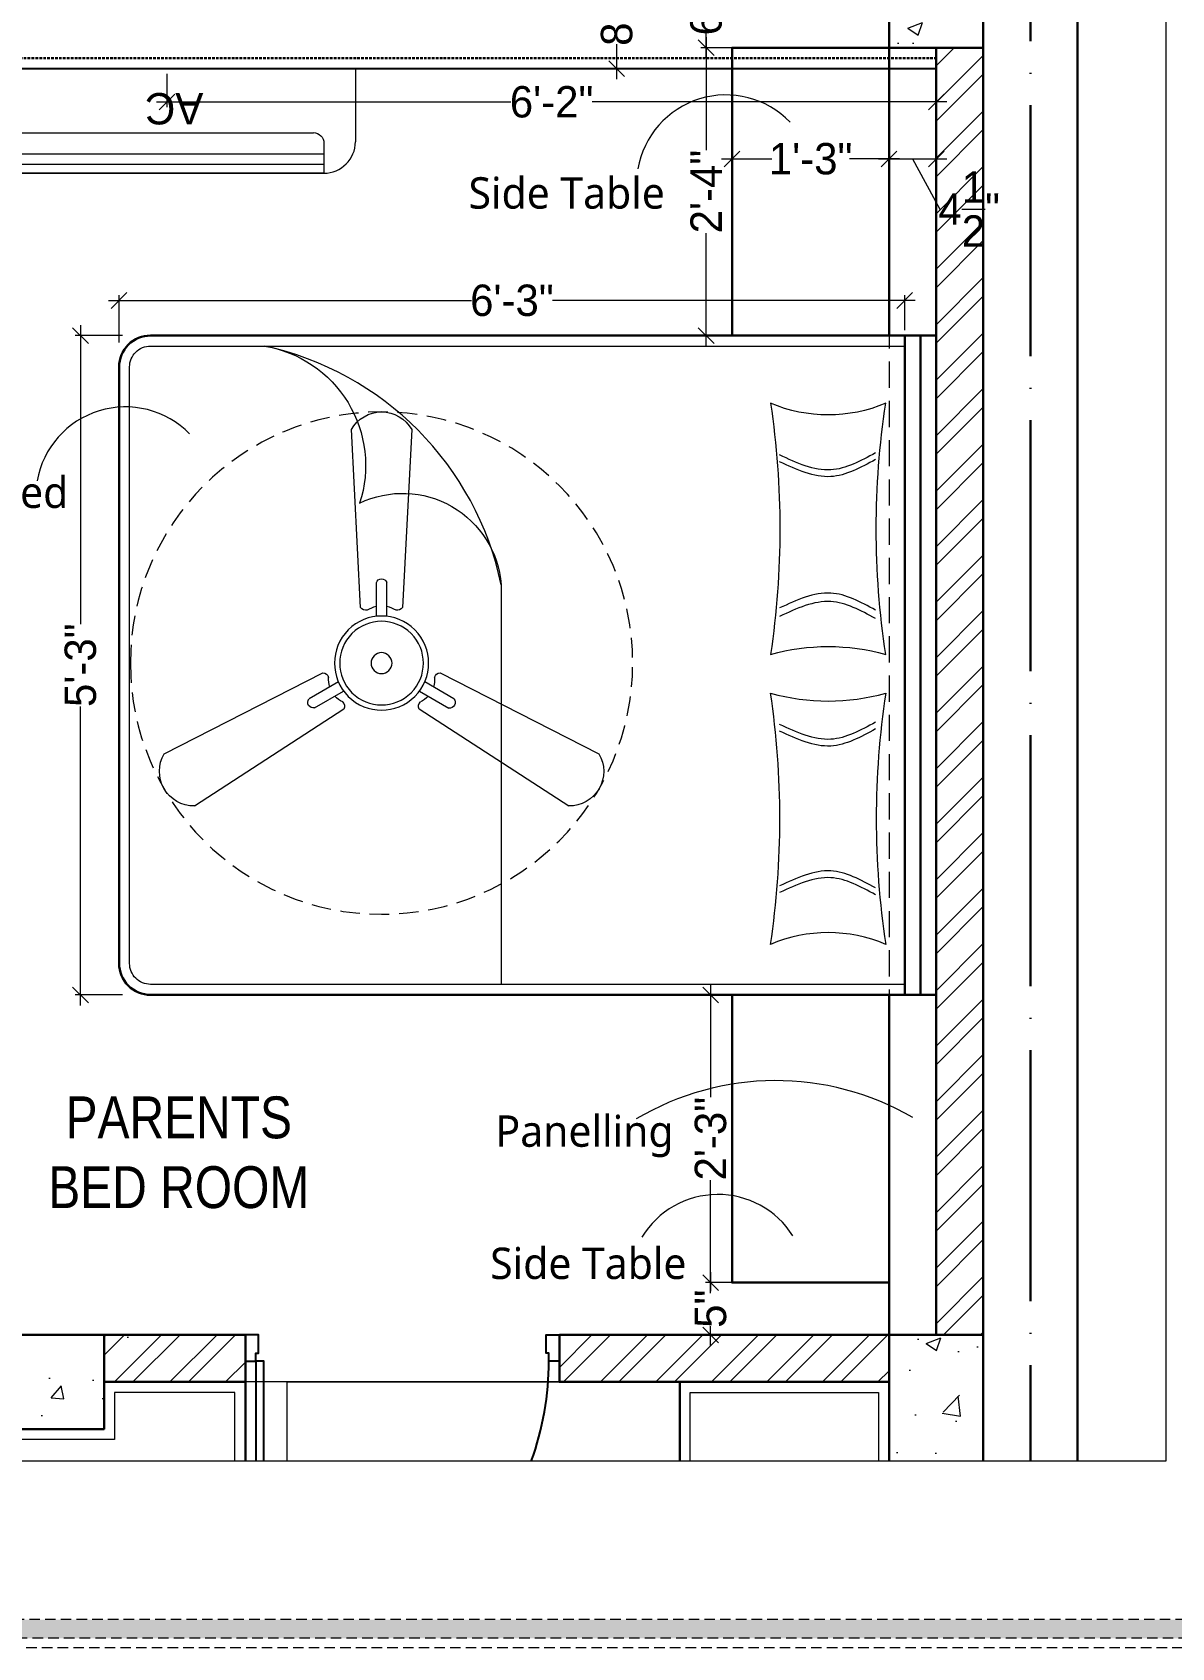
# Model space of a CAD drawing. Header units: millimetres. Extents: x 56222 to 3066687, y -650199 to -121287.
# Drawn here: x 133889 to 133997.9, y -183622.5 to -183468.2 of the extents above; entities that cross this region are included whole.
import ezdxf

# ---------------------------------------------------------------- set-up
doc = ezdxf.new("R2010")
doc.units = ezdxf.units.MM
doc.header["$MEASUREMENT"] = 0
doc.header["$PDMODE"] = 35
for name, pattern in [('ACAD_ISO04W100', [30, 24, -3, 0, -3]), ('DASHED', [0.75, 0.5, -0.25]), ('DASHED2', [0.375, 0.25, -0.125]), ('DASHEDX2', [1.5, 1, -0.5])]:
    doc.linetypes.add(name, pattern=pattern)
doc.layers.get('Defpoints').update_dxf_attribs({"color": 220})
doc.layers.add('AR ELE-5', color=134, linetype='Continuous')
doc.layers.add('AR HATCH-7', color=7, linetype='Continuous')
for name, color, linetype, lineweight in [('COLUMN', 1, 'Continuous', 30), ('dim05', 1, 'Continuous', 13), ('Dimension', 10, 'DASHEDX2', 20), ('el', 7, 'Continuous', 20), ('Electrical', 84, 'Continuous', 30), ('ELEVATION', 250, 'Continuous', 9), ('FIRST FLOOR ( TEXT )', 7, 'Continuous', 9), ('FUR1', 22, 'Continuous', 0), ('FURNITURE', 32, 'Continuous', 9), ('furniture dimensions', 1, 'DASHED', 0), ('FURNITURE-1', 252, 'Continuous', 13), ('GROUND FLOOR', 7, 'Continuous', 9), ('GROUND FLOOR  ( PLINE )', 251, 'Continuous', 30), ('Labelling', 1, 'Continuous', 25), ('Text', 7, 'Continuous', 15), ('wall', 7, 'Continuous', 30), ('X_PLOT', 1, 'Continuous', 9), ('XX~SLAB ( BEAM )~ ( DIM )', 7, 'Continuous', 9)]:
    doc.layers.add(name, color=color, linetype=linetype, lineweight=lineweight)
doc.styles.add('century g', font='GOTHIC.TTF')
doc.styles.add('KATHA', font='swissc.ttf')
doc.styles.add('style4', font='ARIALN.TTF')
doc.styles.add('TEXT', font='eurr____.ttf')
doc.dimstyles.new('Archana', dxfattribs={"dimtxt": 2, "dimasz": 0.75, "dimexe": 0.5, "dimexo": 0.5, "dimgap": 0, "dimtad": 0, "dimzin": 0, "dimdsep": 46, "dimlunit": 4, "dimtxsty": 'century g', "dimblk": 'OBLIQUE', "dimcen": 0, "dimdle": 1, "dimclrd": 256, "dimclre": 256, "dimclrt": 256, "dimadec": 0, "dimazin": 0, "dimtfac": 1, "dimtofl": 0, "dimtmove": 1, "dimatfit": 3, "dimfxl": 1, "dimfxlon": 1, "dimtolj": 1, "dimtzin": 0, "dimlwd": -1, "dimlwe": -1, "dimarcsym": 0})
pattern_1 = [(50, (0, 0), (14.34520365, -1.2550427), [1.5, -16.5]), (355, (0, 0), (-2.7750267, 15.0438427), [1.2, -13.2]), (100.4514445, (1.195, -0.105), (11.5701769, 13.7887998), [1.2748038, -14.0228422]), (46.1842, (0, 4), (21.3448266, -3.3103856), [2.25, -24.75]), (96.635635, (1.779, 3.724), (18.693239, 19.482372), [1.9122068, -21.0342752]), (351.184164, (0, 4), (18.693239, 19.482372), [1.8, -19.8]), (21, (2, 3), (11.93814104, -8.0523778), [1.5, -16.5]), (326, (2, 3), (4.8663066, 14.5030009), [1.2, -13.2]), (71.451445, (2.995, 2.329), (16.8044475, 6.45062306), [1.2748038, -14.0228422]), (37.5, (0, 0), (0.24319711, 6.65787708), [0, -13.04, 0, -13.4, 0, -13.25]), (7.5, (0, 0), (5.26139075, 7.88823424), [0, -7.64, 0, -12.74, 0, -5.05]), (327.5, (-4.46, 0), (10.67644872, -0.45109743), [0, -5, 0, -15.6, 0, -20.7]), (317.5, (-6.46, 0), (11.6637234, 2.00209965), [0, -6.5, 0, -10.36, 0, -14.7])]

# ---------------------------------------------------------------- blocks, each defined once
blk = doc.blocks.new('fan')
at = {"layer": 'Electrical', "lineweight": 15, "ltscale": 20}
for p, q in [((3300835.29, -509900.78), (3300836.47, -509923.43)), ((3300841.81, -509923.43), (3300842.99, -509900.78)), ((3300838.47, -509924.57), (3300838.47, -509920.25)), ((3300839.81, -509920.28), (3300839.81, -509924.57)), ((3300831.66, -509931.77), (3300811.45, -509942.07)), ((3300866.83, -509942.07), (3300846.62, -509931.77)), ((3300829.93, -509935.08), (3300833.64, -509932.93)), ((3300834.31, -509934.09), (3300830.57, -509936.25)), ((3300847.68, -509936.23), (3300843.97, -509934.09)), ((3300844.64, -509932.93), (3300848.38, -509935.09)), ((3300815.3, -509948.74), (3300834.33, -509936.39)), ((3300843.95, -509936.39), (3300862.98, -509948.74))]:
    blk.add_line(p, q, dxfattribs=at)
at = {"layer": 'Electrical', "linetype": 'DASHED', "lineweight": 15, "ltscale": 5}
blk.add_circle((3300839.14, -509930.53), 32, dxfattribs=at)
at = {"layer": 'Electrical', "lineweight": 15, "ltscale": 20}
for centre, major_axis, start_param, end_param in [((3300839.14, -509902.94), (3.12, 3.12), -0.272136, 1.842967), ((3300839.13, -509920.5), (0.501, 0.501), -0.465536, 1.983618), ((3300839.14, -509930.53), (4.24, -4.24), 3.14161, 9.424795), ((3300837.1, -509923.08), (0.51, 0.51), 2.863014, 4.257784), ((3300839.14, -509926.42), (2.27, -2.27), 2.565057, 2.951308), ((3300839.14, -509926.42), (2.27, 2.27), 0.19032, 0.57657), ((3300841.18, -509923.08), (0.51, -0.51), 5.167028, 6.561799), ((3300839.14, -509930.53), (3.77, -3.77), 1.749190548672175e-05, 6.283202799085073), ((3300839.14, -509930.53), (0.943, 0.943), 1.570814, 7.853999), ((3300831.67, -509932.49), (0.51, -0.51), 0.978238, 2.373008), ((3300835.59, -509932.58), (2.27, -2.27), 3.855511, 4.241762), ((3300842.69, -509932.58), (2.27, 2.27), 5.183051, 5.569301), ((3300846.61, -509932.49), (0.51, -0.51), 2.339416, 3.734186), ((3300835.59, -509932.58), (2.27, -2.27), 4.659452, 5.045703), ((3300842.69, -509932.58), (2.27, 2.27), 4.37911, 4.765361), ((3300830.46, -509935.55), (0.501, -0.501), 3.199655, 5.648809), ((3300833.71, -509936.02), (0.51, 0.51), -1.325776, 0.068994), ((3300844.57, -509936.02), (0.51, -0.51), 3.072633, 4.467404), ((3300847.83, -509935.54), (0.501, 0.501), 3.723254, 6.172408), ((3300815.25, -509944.32), (3.12, -3.12), 3.393055, 5.508159), ((3300863.03, -509944.32), (3.12, -3.12), 5.48745, 7.602554)]:
    blk.add_ellipse(centre, major_axis=major_axis, ratio=1, start_param=start_param, end_param=end_param, dxfattribs=at)
blk = doc.blocks.new('ac paln')
at = {"layer": 'Electrical', "lineweight": 15}
for p, q in [((389238.69, -37646.36), (389238.69, -37610.34)), ((389238.69, -37610.34), (389245.67, -37610.34)), ((389245.81, -37613.35), (389248.68, -37613.35)), ((389246.82, -37643.35), (389246.82, -37613.35)), ((389247.82, -37643.35), (389247.82, -37613.35)), ((389248.68, -37613.35), (389248.68, -37643.35)), ((389248.68, -37643.35), (389248.68, -37613.35)), ((389244.81, -37642.35), (389244.81, -37614.35)), ((389245.81, -37643.35), (389248.68, -37643.35)), ((389248.68, -37643.35), (389248.68, -37643.35)), ((389245.67, -37646.36), (389238.69, -37646.36))]:
    blk.add_line(p, q, dxfattribs=at)
for centre, start, end in [((389245.67, -37613.35), 0, 90), ((389245.67, -37643.35), 270, 0)]:
    blk.add_arc(centre, 3.01, start, end, dxfattribs=at)
at = {"layer": 'Electrical', "lineweight": 15, "extrusion": (0, 0, -1)}
for centre, start_param, end_param in [((389245.81, -37614.35), -0.785398, 0.785398), ((389245.81, -37642.35), 3.926991, 5.497787)]:
    blk.add_ellipse(centre, major_axis=(-0.71, 0.71), ratio=1, start_param=start_param, end_param=end_param, dxfattribs=at)
at = {"layer": 'Text', "style": 'TEXT'}
blk.add_text('AC', height=3, rotation=270, dxfattribs=at).set_placement((389241.02, -37624.87))
blk = doc.blocks.new('_Oblique')
at = {"layer": 'wall', "color": 0, "lineweight": -2}
blk.add_line((-0.5, -0.5), (0.5, 0.5), dxfattribs=at)
blk = doc.blocks.new('*D176')
at = {"layer": 'Defpoints', "color": 0, "linetype": 'Continuous', "lineweight": 30, "transparency": 16777216}
for p in [(133960.41, -183560.13), (133953.86, -183587.62), (133960.41, -183587.62)]:
    blk.add_point(p, dxfattribs=at)
at = {"layer": 'furniture dimensions', "color": 5, "linetype": 'ByBlock', "transparency": 16777216}
blk.add_line((133957.86, -183560.13), (133953.36, -183560.13), dxfattribs=at)
at = {"layer": 'furniture dimensions', "color": 5, "linetype": 'Continuous', "transparency": 16777216}
for p, q in [((133953.86, -183559.13), (133953.86, -183569.92)), ((133953.86, -183588.62), (133953.86, -183577.83)), ((133957.86, -183587.62), (133953.36, -183587.62))]:
    blk.add_line(p, q, dxfattribs=at)
at = {"layer": 'furniture dimensions', "color": 5, "linetype": 'Continuous', "transparency": 16777216, "xscale": 1.5, "yscale": 1.5, "zscale": 1.5}
for p, rotation in [((133953.86, -183560.13), 90), ((133953.86, -183587.62), 270)]:
    blk.add_blockref('_Oblique', p, dxfattribs=dict(at, rotation=rotation))
at = {"layer": 'furniture dimensions', "linetype": 'Continuous', "lineweight": 0, "transparency": 16777216, "insert": (133953.86, -183573.87), "char_height": 3, "attachment_point": 5, "rotation": 90, "style": 'century g'}
blk.add_mtext('\\A1;2\'-3"', dxfattribs=at)
blk = doc.blocks.new('*D403')
at = {"layer": 'Defpoints', "color": 0, "linetype": 'Continuous', "lineweight": 30, "transparency": 16777216}
for p in [(133955.91, -183478.72), (133970.91, -183478.72), (133970.91, -183480.25)]:
    blk.add_point(p, dxfattribs=at)
at = {"layer": 'furniture dimensions', "color": 5, "linetype": 'ByBlock', "transparency": 16777216}
blk.add_line((133955.91, -183479.22), (133955.91, -183480.75), dxfattribs=at)
at = {"layer": 'furniture dimensions', "color": 5, "linetype": 'Continuous', "transparency": 16777216}
for p, q in [((133970.91, -183479.22), (133970.91, -183480.75)), ((133954.91, -183480.25), (133959.69, -183480.25)), ((133971.91, -183480.25), (133967.13, -183480.25))]:
    blk.add_line(p, q, dxfattribs=at)
at = {"layer": 'furniture dimensions', "color": 5, "linetype": 'Continuous', "transparency": 16777216, "xscale": 1.5, "yscale": 1.5, "zscale": 1.5, "rotation": 180}
blk.add_blockref('_Oblique', (133955.91, -183480.25), dxfattribs=at)
at = {"layer": 'furniture dimensions', "color": 5, "linetype": 'Continuous', "transparency": 16777216, "xscale": 1.5, "yscale": 1.5, "zscale": 1.5}
blk.add_blockref('_Oblique', (133970.91, -183480.25), dxfattribs=at)
at = {"layer": 'furniture dimensions', "linetype": 'Continuous', "lineweight": 0, "transparency": 16777216, "insert": (133963.41, -183480.25), "char_height": 3, "attachment_point": 5, "style": 'century g'}
blk.add_mtext('\\A1;1\'-3"', dxfattribs=at)
blk = doc.blocks.new('*D404')
at = {"layer": 'Defpoints', "color": 0, "linetype": 'Continuous', "lineweight": 30, "transparency": 16777216}
for p in [(133970.91, -183480.25), (133975.41, -183480.25), (133975.41, -183480.25)]:
    blk.add_point(p, dxfattribs=at)
at = {"layer": 'furniture dimensions', "color": 5, "linetype": 'Continuous', "transparency": 16777216}
for p, q in [((133969.91, -183480.25), (133976.41, -183480.25)), ((133973.16, -183480.25), (133975.77, -183485.04)), ((133975.41, -183480.25), (133975.41, -183480.75))]:
    blk.add_line(p, q, dxfattribs=at)
at = {"layer": 'furniture dimensions', "color": 5, "linetype": 'ByBlock', "transparency": 16777216}
blk.add_line((133970.91, -183480.25), (133970.91, -183480.75), dxfattribs=at)
at = {"layer": 'furniture dimensions', "color": 5, "linetype": 'Continuous', "transparency": 16777216, "xscale": 1.5, "yscale": 1.5, "zscale": 1.5, "rotation": 180}
blk.add_blockref('_Oblique', (133970.91, -183480.25), dxfattribs=at)
at = {"layer": 'furniture dimensions', "color": 5, "linetype": 'Continuous', "transparency": 16777216, "xscale": 1.5, "yscale": 1.5, "zscale": 1.5}
blk.add_blockref('_Oblique', (133975.41, -183480.25), dxfattribs=at)
at = {"layer": 'furniture dimensions', "linetype": 'Continuous', "lineweight": 0, "transparency": 16777216, "insert": (133978.56, -183485.04), "char_height": 3, "attachment_point": 5, "style": 'century g'}
blk.add_mtext('\\A1;4{\\H1x;\\S1/2;}"', dxfattribs=at)
blk = doc.blocks.new('*D405')
at = {"layer": 'Defpoints', "color": 0, "linetype": 'Continuous', "lineweight": 30, "transparency": 16777216}
for p in [(133943.64, -183463.62), (133944.89, -183463.62), (133943.64, -183471.62)]:
    blk.add_point(p, dxfattribs=at)
at = {"layer": 'furniture dimensions', "color": 5, "linetype": 'Continuous', "transparency": 16777216}
for p, q in [((133944.89, -183462.62), (133944.89, -183465.94)), ((133944.14, -183463.62), (133945.39, -183463.62)), ((133944.89, -183472.62), (133944.89, -183469.3))]:
    blk.add_line(p, q, dxfattribs=at)
at = {"layer": 'furniture dimensions', "color": 5, "linetype": 'ByBlock', "transparency": 16777216}
blk.add_line((133944.14, -183471.62), (133945.39, -183471.62), dxfattribs=at)
at = {"layer": 'furniture dimensions', "color": 5, "linetype": 'Continuous', "transparency": 16777216, "xscale": 1.5, "yscale": 1.5, "zscale": 1.5}
for p, rotation in [((133944.89, -183463.62), 90), ((133944.89, -183471.62), 270)]:
    blk.add_blockref('_Oblique', p, dxfattribs=dict(at, rotation=rotation))
at = {"layer": 'furniture dimensions', "linetype": 'Continuous', "lineweight": 0, "transparency": 16777216, "insert": (133944.89, -183467.62), "char_height": 3, "attachment_point": 5, "rotation": 90, "style": 'century g'}
blk.add_mtext('\\A1;8"', dxfattribs=at)
blk = doc.blocks.new('*D406')
at = {"layer": 'Defpoints', "color": 0, "linetype": 'Continuous', "lineweight": 30, "transparency": 16777216}
for p in [(133897.34, -183493.78), (133972.41, -183497.13), (133897.34, -183500.13)]:
    blk.add_point(p, dxfattribs=at)
at = {"layer": 'furniture dimensions', "color": 5, "linetype": 'Continuous', "transparency": 16777216}
for p, q in [((133896.34, -183493.78), (133931, -183493.78)), ((133897.34, -183497.78), (133897.34, -183493.28)), ((133973.41, -183493.78), (133938.75, -183493.78))]:
    blk.add_line(p, q, dxfattribs=at)
at = {"layer": 'furniture dimensions', "color": 5, "linetype": 'ByBlock', "transparency": 16777216}
blk.add_line((133972.41, -183496.63), (133972.41, -183493.28), dxfattribs=at)
at = {"layer": 'furniture dimensions', "color": 5, "linetype": 'Continuous', "transparency": 16777216, "xscale": 1.5, "yscale": 1.5, "zscale": 1.5, "rotation": 180}
blk.add_blockref('_Oblique', (133897.34, -183493.78), dxfattribs=at)
at = {"layer": 'furniture dimensions', "color": 5, "linetype": 'Continuous', "transparency": 16777216, "xscale": 1.5, "yscale": 1.5, "zscale": 1.5}
blk.add_blockref('_Oblique', (133972.41, -183493.78), dxfattribs=at)
at = {"layer": 'furniture dimensions', "linetype": 'Continuous', "lineweight": 0, "transparency": 16777216, "insert": (133934.87, -183493.78), "char_height": 3, "attachment_point": 5, "style": 'century g'}
blk.add_mtext('\\A1;6\'-3"', dxfattribs=at)
blk = doc.blocks.new('*D407')
at = {"layer": 'Defpoints', "color": 0, "linetype": 'Continuous', "lineweight": 30, "transparency": 16777216}
for p in [(133902.02, -183497.13), (133893.65, -183560.13), (133902.02, -183560.13)]:
    blk.add_point(p, dxfattribs=at)
at = {"layer": 'furniture dimensions', "color": 5, "linetype": 'Continuous', "transparency": 16777216}
for p, q in [((133893.65, -183496.13), (133893.65, -183524.7)), ((133893.65, -183561.13), (133893.65, -183532.56)), ((133897.65, -183560.13), (133893.15, -183560.13))]:
    blk.add_line(p, q, dxfattribs=at)
at = {"layer": 'furniture dimensions', "color": 5, "linetype": 'ByBlock', "transparency": 16777216}
blk.add_line((133897.65, -183497.13), (133893.15, -183497.13), dxfattribs=at)
at = {"layer": 'furniture dimensions', "color": 5, "linetype": 'Continuous', "transparency": 16777216, "xscale": 1.5, "yscale": 1.5, "zscale": 1.5}
for p, rotation in [((133893.65, -183497.13), 90), ((133893.65, -183560.13), 270)]:
    blk.add_blockref('_Oblique', p, dxfattribs=dict(at, rotation=rotation))
at = {"layer": 'furniture dimensions', "linetype": 'Continuous', "lineweight": 0, "transparency": 16777216, "insert": (133893.65, -183528.63), "char_height": 3, "attachment_point": 5, "rotation": 90, "style": 'century g'}
blk.add_mtext('\\A1;5\'-3"', dxfattribs=at)
blk = doc.blocks.new('*D408')
at = {"layer": 'Defpoints', "color": 0, "linetype": 'Continuous', "lineweight": 30, "transparency": 16777216}
for p in [(133956.76, -183463.62), (133953.43, -183469.62), (133956.76, -183469.62)]:
    blk.add_point(p, dxfattribs=at)
at = {"layer": 'furniture dimensions', "color": 5, "linetype": 'Continuous', "transparency": 16777216}
for p, q in [((133953.43, -183462.62), (133953.43, -183465.01)), ((133953.43, -183470.62), (133953.43, -183468.23)), ((133956.26, -183469.62), (133952.93, -183469.62))]:
    blk.add_line(p, q, dxfattribs=at)
at = {"layer": 'furniture dimensions', "color": 5, "linetype": 'ByBlock', "transparency": 16777216}
blk.add_line((133956.26, -183463.62), (133952.93, -183463.62), dxfattribs=at)
at = {"layer": 'furniture dimensions', "color": 5, "linetype": 'Continuous', "transparency": 16777216, "xscale": 1.5, "yscale": 1.5, "zscale": 1.5}
for p, rotation in [((133953.43, -183463.62), 90), ((133953.43, -183469.62), 270)]:
    blk.add_blockref('_Oblique', p, dxfattribs=dict(at, rotation=rotation))
at = {"layer": 'furniture dimensions', "linetype": 'Continuous', "lineweight": 0, "transparency": 16777216, "insert": (133953.43, -183466.62), "char_height": 3, "attachment_point": 5, "rotation": 90, "style": 'century g'}
blk.add_mtext('\\A1;6"', dxfattribs=at)
blk = doc.blocks.new('*D409')
at = {"layer": 'Defpoints', "color": 0, "linetype": 'Continuous', "lineweight": 30, "transparency": 16777216}
for p in [(133955.91, -183469.62), (133953.43, -183497.13), (133955.91, -183497.13)]:
    blk.add_point(p, dxfattribs=at)
at = {"layer": 'furniture dimensions', "color": 5, "linetype": 'Continuous', "transparency": 16777216}
for p, q in [((133953.43, -183468.62), (133953.43, -183479.42)), ((133953.43, -183498.13), (133953.43, -183487.33)), ((133955.41, -183497.13), (133952.93, -183497.13))]:
    blk.add_line(p, q, dxfattribs=at)
at = {"layer": 'furniture dimensions', "color": 5, "linetype": 'ByBlock', "transparency": 16777216}
blk.add_line((133955.41, -183469.62), (133952.93, -183469.62), dxfattribs=at)
at = {"layer": 'furniture dimensions', "color": 5, "linetype": 'Continuous', "transparency": 16777216, "xscale": 1.5, "yscale": 1.5, "zscale": 1.5}
for p, rotation in [((133953.43, -183469.62), 90), ((133953.43, -183497.13), 270)]:
    blk.add_blockref('_Oblique', p, dxfattribs=dict(at, rotation=rotation))
at = {"layer": 'furniture dimensions', "linetype": 'Continuous', "lineweight": 0, "transparency": 16777216, "insert": (133953.43, -183483.37), "char_height": 3, "attachment_point": 5, "rotation": 90, "style": 'century g'}
blk.add_mtext('\\A1;2\'-4"', dxfattribs=at)
blk = doc.blocks.new('*D410')
at = {"layer": 'Defpoints', "color": 0, "linetype": 'Continuous', "lineweight": 30, "transparency": 16777216}
for p in [(133955.9, -183587.62), (133953.86, -183592.62), (133955.9, -183592.62)]:
    blk.add_point(p, dxfattribs=at)
at = {"layer": 'furniture dimensions', "color": 5, "linetype": 'ByBlock', "transparency": 16777216}
blk.add_line((133955.4, -183587.62), (133953.36, -183587.62), dxfattribs=at)
at = {"layer": 'furniture dimensions', "color": 5, "linetype": 'Continuous', "transparency": 16777216}
for p, q in [((133953.86, -183586.62), (133953.86, -183588.45)), ((133955.4, -183592.62), (133953.36, -183592.62)), ((133953.86, -183593.62), (133953.86, -183591.79))]:
    blk.add_line(p, q, dxfattribs=at)
at = {"layer": 'furniture dimensions', "color": 5, "linetype": 'Continuous', "transparency": 16777216, "xscale": 1.5, "yscale": 1.5, "zscale": 1.5}
for p, rotation in [((133953.86, -183587.62), 90), ((133953.86, -183592.62), 270)]:
    blk.add_blockref('_Oblique', p, dxfattribs=dict(at, rotation=rotation))
at = {"layer": 'furniture dimensions', "linetype": 'Continuous', "lineweight": 0, "transparency": 16777216, "insert": (133953.86, -183590.12), "char_height": 3, "attachment_point": 5, "rotation": 90, "style": 'century g'}
blk.add_mtext('\\A1;5"', dxfattribs=at)
blk = doc.blocks.new('*D501')
at = {"layer": 'Defpoints', "color": 0, "linetype": 'Continuous', "lineweight": 30, "transparency": 16777216}
for p in [(133975.41, -183469.62), (133901.91, -183471.62), (133975.41, -183474.81)]:
    blk.add_point(p, dxfattribs=at)
at = {"layer": 'furniture dimensions', "color": 5, "linetype": 'Continuous', "transparency": 16777216}
for p, q in [((133975.41, -183470.81), (133975.41, -183475.31)), ((133900.91, -183474.81), (133934.78, -183474.81)), ((133976.41, -183474.81), (133942.53, -183474.81))]:
    blk.add_line(p, q, dxfattribs=at)
at = {"layer": 'furniture dimensions', "color": 5, "linetype": 'ByBlock', "transparency": 16777216}
blk.add_line((133901.91, -183472.12), (133901.91, -183475.31), dxfattribs=at)
at = {"layer": 'furniture dimensions', "color": 5, "linetype": 'Continuous', "transparency": 16777216, "xscale": 1.5, "yscale": 1.5, "zscale": 1.5, "rotation": 180}
blk.add_blockref('_Oblique', (133901.91, -183474.81), dxfattribs=at)
at = {"layer": 'furniture dimensions', "color": 5, "linetype": 'Continuous', "transparency": 16777216, "xscale": 1.5, "yscale": 1.5, "zscale": 1.5}
blk.add_blockref('_Oblique', (133975.41, -183474.81), dxfattribs=at)
at = {"layer": 'furniture dimensions', "linetype": 'Continuous', "lineweight": 0, "transparency": 16777216, "insert": (133938.66, -183474.81), "char_height": 3, "attachment_point": 5, "style": 'century g'}
blk.add_mtext('\\A1;6\'-2"', dxfattribs=at)

msp = doc.modelspace()

# ---------------------------------------------------------------- hatches: boundary and pattern name
at = {"layer": 'AR HATCH-7', "lineweight": 18, "true_color": 0x939598, "transparency": 33554687}
h = msp.add_hatch(dxfattribs=at)
h.set_pattern_fill('ANSI32', color=252, scale=10)
h.paths.add_polyline_path([(133970.907, -183454.62), (133934.907, -183454.62), (133934.907, -183463.62), (133970.907, -183463.62)])
h.paths.add_polyline_path([(133979.907, -183469.62), (133975.407, -183469.62), (133975.407, -183474.469), (133975.416, -183474.469), (133975.407, -183476.124), (133975.407, -183488.628), (133975.407, -183592.62), (133939.407, -183592.619), (133939.407, -183597.119), (133970.907, -183597.12), (133970.908, -183592.62), (133979.908, -183592.62)])
h = msp.add_hatch(dxfattribs=at)
h.set_pattern_fill('ANSI32', color=252, scale=10)
h.set_pattern_definition([(45, (-4, 0), (-2.65165043, 2.65165043), []), (45, (-2.2322, 0), (-2.65165043, 2.65165043), [])])
h.paths.add_polyline_path([(133909.407, -183592.62), (133895.907, -183592.62), (133895.907, -183597.12), (133909.407, -183597.12)])
at = {"layer": 'Dimension', "true_color": 0xd39e00}
h = msp.add_hatch(color=42, dxfattribs=at)
h.paths.add_polyline_path([(133793.242, -183441.544), (133793.242, -183621.613), (134049.067, -183621.613), (134049.067, -183441.544)])
h.paths.add_polyline_path([(133795.037, -183443.34), (134047.271, -183443.34), (134047.271, -183619.818), (133795.037, -183619.818)], flags=16)
at = {"layer": 'FURNITURE-1', "lineweight": 18, "true_color": 0xc7c8ca}
h = msp.add_hatch(dxfattribs=at)
h.set_pattern_fill('AR-CONC', color=9, scale=2)
h.set_pattern_definition(pattern_1)
h.paths.add_polyline_path([(133899.907, -183592.62), (133884.907, -183592.62), (133884.907, -183601.62), (133899.907, -183601.62)])
h.paths.add_polyline_path([(133847.407, -183454.62), (133838.407, -183454.62), (133838.407, -183463.62), (133839.848, -183463.62), (133847.407, -183463.62)])
h.paths.add_polyline_path([(133979.907, -183454.62), (133970.907, -183454.62), (133970.907, -183469.62), (133979.907, -183469.62)])
h = msp.add_hatch(dxfattribs=at)
h.set_pattern_fill('AR-CONC', color=9, scale=2)
h.set_pattern_definition(pattern_1)
h.paths.add_polyline_path([(133979.907, -183592.62), (133970.907, -183592.62), (133970.907, -183604.691), (133979.907, -183604.691)])

# ---------------------------------------------------------------- linework, layer by layer
for points in [[(133909.407, -183595.119), (133910.407, -183595.119), (133910.407, -183594.369), (133910.657, -183594.369), (133910.657, -183592.619), (133909.407, -183592.619)], [(133939.407, -183595.119), (133938.407, -183595.119), (133938.407, -183594.369), (133938.157, -183594.369), (133938.157, -183592.619), (133939.407, -183592.619)]]:
    msp.add_lwpolyline(points, close=True)
msp.add_lwpolyline([(133911.157, -183604.691), (133911.157, -183595.119), (133910.407, -183595.119), (133910.407, -183604.691)])
at = {"layer": 'AR ELE-5', "linetype": 'ByBlock', "ltscale": 15}
msp.add_arc((133910.362, -183595.102), 28.045, 340.00531, 359.96526, dxfattribs=at)
at = {"layer": 'COLUMN'}
for points in [[(133970.907, -183454.62), (133979.907, -183454.62), (133979.907, -183469.62), (133970.907, -183469.62)], [(133895.907, -183592.62), (133895.907, -183601.62), (133880.907, -183601.62), (133880.907, -183592.62)]]:
    msp.add_lwpolyline(points, close=True, dxfattribs=at)
msp.add_lwpolyline([(133970.907, -183604.691), (133970.907, -183592.62), (133979.907, -183592.62), (133979.907, -183604.691)], dxfattribs=at)
at = {"layer": 'Dimension', "color": 42, "true_color": 0xd39e00, "elevation": 0.119}
for points in [[(133792.344, -183440.646), (134049.965, -183440.646), (134049.965, -183622.511), (133792.344, -183622.511)], [(133793.242, -183441.544), (134049.067, -183441.544), (134049.067, -183621.613), (133793.242, -183621.613)], [(133795.037, -183443.34), (134047.271, -183443.34), (134047.271, -183619.818), (133795.037, -183619.818)]]:
    msp.add_lwpolyline(points, close=True, dxfattribs=at)
at = {"layer": 'ELEVATION', "lineweight": 0}
msp.add_lwpolyline([(133812.101, -183445.014), (133997.352, -183445.014), (133997.352, -183604.691), (133812.101, -183604.691)], close=True, dxfattribs=at)
at = {"layer": 'FUR1', "color": 252, "true_color": 0x939598}
for centre, radius, start, end in [((133955.321, -183482.695), 8.557, 44.25999, 170.02795), ((133897.939, -183512.5), 8.557, 44.25999, 170.02795), ((133960.071, -183594.359), 26.037, 59.79381, 120.76224), ((133954.542, -183587.703), 8.497, 32.40965, 148.60851)]:
    msp.add_arc(centre, radius, start, end, dxfattribs=at)
at = {"layer": 'FURNITURE', "color": 3, "linetype": 'DASHED2', "lineweight": 30}
msp.add_line((133839.848, -183470.62), (133975.407, -183470.621), dxfattribs=at)
at = {"layer": 'FURNITURE', "lineweight": 30}
for p, q in [((133970.907, -183469.62), (133970.907, -183497.128)), ((133970.903, -183560.128), (133970.903, -183593.62))]:
    msp.add_line(p, q, dxfattribs=at)
at = {"layer": 'FURNITURE', "lineweight": 25}
msp.add_line((133824.907, -183471.619), (133975.407, -183471.621), dxfattribs=at)
at = {"layer": 'FURNITURE'}
msp.add_line((133933.843, -183520.935), (133933.843, -183559.128), dxfattribs=at)
at = {"layer": 'FURNITURE', "lineweight": 30}
for points in [[(133970.907, -183469.62), (133970.907, -183497.128), (133955.907, -183497.128), (133955.907, -183469.62), (133970.907, -183469.62)], [(133909.407, -183604.691), (133909.407, -183597.12), (133895.907, -183597.12)], [(133950.907, -183604.691), (133950.907, -183597.12), (133970.907, -183597.12), (133970.907, -183604.691)]]:
    msp.add_lwpolyline(points, dxfattribs=at)
msp.add_lwpolyline([(133897.339, -183557.128), (133897.339, -183500.128, -0.4142136), (133900.339, -183497.128), (133975.407, -183497.128), (133975.407, -183560.128), (133900.339, -183560.128, -0.4142136)], format="xyb", close=True, dxfattribs=at)
at = {"layer": 'FURNITURE'}
for points in [[(133898.339, -183557.128), (133898.339, -183500.128, -0.4142136), (133900.339, -183498.128), (133972.407, -183498.128), (133972.407, -183559.128), (133900.339, -183559.128, -0.4142136)], [(133920.322, -183513.139, -0.5279651), (133933.843, -183520.935, 0.2964894), (133911.2, -183498.128, -0.4593765), (133920.322, -183513.139)]]:
    msp.add_lwpolyline(points, format="xyb", close=True, dxfattribs=at)
at = {"layer": 'FURNITURE', "lineweight": 30}
for points in [[(133972.407, -183560.128), (133972.407, -183497.128), (133973.907, -183497.128), (133973.907, -183560.128)], [(133973.907, -183497.128), (133973.907, -183560.128), (133975.407, -183560.128), (133975.407, -183497.128)], [(133970.903, -183560.128), (133955.903, -183560.128), (133955.903, -183587.62), (133970.903, -183587.62)]]:
    msp.add_lwpolyline(points, close=True, dxfattribs=at)
at = {"layer": 'FURNITURE', "elevation": -0.005}
for points in [[(133959.586, -183527.597, -0.1371628), (133970.586, -183527.597, -0.0757258), (133970.586, -183503.597, -0.203137), (133959.586, -183503.597, -0.0741156)], [(133959.586, -183531.302, 0.1371628), (133970.586, -183531.302, 0.0757258), (133970.586, -183555.302, 0.203137), (133959.586, -183555.302, 0.0741156)]]:
    msp.add_lwpolyline(points, format="xyb", close=True, dxfattribs=at)
at = {"layer": 'FURNITURE'}
for points in [[(133896.907, -183598.12), (133896.907, -183602.62), (133886.407, -183602.62)], [(133908.407, -183604.691), (133908.407, -183598.12), (133896.907, -183598.12)], [(133951.907, -183604.691), (133951.907, -183598.12), (133969.907, -183598.12), (133969.907, -183604.691)]]:
    msp.add_lwpolyline(points, dxfattribs=at)
for points in [[(133969.611, -183508.338, -0.005), (133968.194, -183509.11, -0.005), (133965.201, -183510.741, -0.005), (133962.084, -183509.301, -0.005), (133960.443, -183508.542, -0.005)], [(133969.611, -183508.983, -0.005), (133968.194, -183509.755, -0.005), (133965.201, -183511.386, -0.005), (133962.084, -183509.945, -0.005), (133960.443, -183509.187, -0.005)], [(133969.611, -183523.365, -0.005), (133968.194, -183522.593, -0.005), (133965.201, -183520.963, -0.005), (133962.084, -183522.403, -0.005), (133960.443, -183523.162, -0.005)], [(133969.611, -183524.174, -0.005), (133968.194, -183523.402, -0.005), (133965.201, -183521.771, -0.005), (133962.084, -183523.212, -0.005), (133960.443, -183523.971, -0.005)], [(133969.611, -183534.08, -0.005), (133968.194, -183534.852, -0.005), (133965.201, -183536.482, -0.005), (133962.084, -183535.042, -0.005), (133960.443, -183534.283, -0.005)], [(133969.611, -183534.724, -0.005), (133968.194, -183535.496, -0.005), (133965.201, -183537.127, -0.005), (133962.084, -183535.687, -0.005), (133960.443, -183534.928, -0.005)], [(133969.611, -183549.915, -0.005), (133968.194, -183549.143, -0.005), (133965.201, -183547.513, -0.005), (133962.084, -183548.953, -0.005), (133960.443, -183549.712, -0.005)], [(133969.611, -183550.56, -0.005), (133968.194, -183549.788, -0.005), (133965.201, -183548.157, -0.005), (133962.084, -183549.598, -0.005), (133960.443, -183550.357, -0.005)]]:
    msp.add_open_spline(points, degree=3, knots=[0, 0, 0, 0, 4.5779171, 9.671137, 9.671137, 9.671137, 9.671137], dxfattribs=at)
at = {"layer": 'GROUND FLOOR'}
for p, q in [((133979.907, -183445.014), (133979.907, -183604.691)), ((133988.907, -183445.014), (133988.907, -183604.691)), ((133909.407, -183592.62), (133880.907, -183592.62)), ((133909.407, -183592.62), (133909.407, -183597.12)), ((133970.907, -183592.62), (133943.411, -183592.619)), ((133970.907, -183597.12), (133899.907, -183597.12)), ((133970.907, -183597.12), (133970.907, -183604.691))]:
    msp.add_line(p, q, dxfattribs=at)
at = {"layer": 'GROUND FLOOR', "color": 1, "linetype": 'ACAD_ISO04W100'}
msp.add_line((133984.407, -183445.014), (133984.407, -183604.691), dxfattribs=at)
at = {"layer": 'GROUND FLOOR', "color": 6, "lineweight": 30}
for points in [[(133979.907, -183445.014), (133979.907, -183604.691)], [(133988.907, -183604.691), (133988.907, -183445.014)]]:
    msp.add_lwpolyline(points, dxfattribs=at)
at = {"layer": 'GROUND FLOOR  ( PLINE )'}
for points in [[(133979.907, -183604.691), (133979.907, -183454.62), (133934.907, -183454.62), (133934.907, -183463.62), (133970.907, -183463.62)], [(133975.407, -183469.62), (133975.407, -183592.62), (133939.407, -183592.619), (133939.407, -183597.119), (133970.907, -183597.12), (133970.907, -183604.691)], [(133880.907, -183604.691), (133880.907, -183592.62), (133909.407, -183592.62), (133909.407, -183597.12), (133895.907, -183597.12)]]:
    msp.add_lwpolyline(points, dxfattribs=at)
at = {"layer": 'Labelling', "color": 251, "linetype": 'DASHED2', "lineweight": 0, "ltscale": 10, "true_color": 0x636466}
msp.add_line((133970.907, -183469.62), (133970.903, -183593.62), dxfattribs=at)
at = {"layer": 'X_PLOT', "linetype": 'ACAD_ISO04W100', "lineweight": 30}
msp.add_line((133984.407, -183445.014), (133984.407, -183604.691), dxfattribs=at)
at = {"layer": 'XX~SLAB ( BEAM )~ ( DIM )'}
msp.add_lwpolyline([(133913.407, -183604.691), (133913.407, -183597.12), (133950.907, -183597.12), (133950.907, -183604.691)], dxfattribs=at)

# ---------------------------------------------------------------- block references
at = {"layer": 'dim05', "color": 1, "lineweight": 35, "xscale": -0.7500069902881101, "yscale": 0.7500069902881101, "zscale": 0.7500069902881101}
msp.add_blockref('fan', (2609574.843, 198923.032), dxfattribs=at)
at = {"layer": 'el', "color": 18, "true_color": 0x000000, "rotation": 270}
msp.add_blockref('ac paln', (171530.257, 205767.068), dxfattribs=at)

# ---------------------------------------------------------------- texts
at = {"layer": 'FIRST FLOOR ( TEXT )', "insert": (133903.04, -183575.199), "char_height": 4, "attachment_point": 5, "style": 'KATHA'}
msp.add_mtext('PARENTS \\PBED ROOM', dxfattribs=at)
at = {"layer": 'FUR1', "color": 1, "char_height": 3, "width": 28.45427, "attachment_point": 5, "style": 'style4'}
for s, insert in [('{\\fMalgun Gothic|b0|i0|c0|p34;Side Table}', (133940.105, -183483.522)), ('{\\fMalgun Gothic|b0|i0|c0|p34;Bed}', (133888.91, -183512.124)), ('{\\fMalgun Gothic|b0|i0|c0|p34;Panelling}', (133941.808, -183573.65)), ('{\\fMalgun Gothic|b0|i0|c0|p34;Side Table}', (133942.171, -183585.802))]:
    msp.add_mtext(s, dxfattribs=dict(at, insert=insert))

# ---------------------------------------------------------------- dimensions: what is measured, and where the dimension line sits
at = {"layer": 'furniture dimensions', "color": 5, "linetype": 'Continuous', "lineweight": 0}
for base, p1, p2, picture, middle in [((133944.889, -183463.62), (133943.643, -183471.621), (133943.643, -183463.62), '*D405', (133944.889, -183467.62)), ((133953.433, -183469.62), (133956.756, -183463.62), (133956.756, -183469.62), '*D408', (133953.433, -183466.62)), ((133953.433, -183497.128), (133955.907, -183469.62), (133955.907, -183497.128), '*D409', (133953.433, -183483.374)), ((133893.647, -183560.128), (133902.022, -183497.128), (133902.022, -183560.128), '*D407', (133893.647, -183528.628)), ((133953.859, -183587.62), (133960.407, -183560.128), (133960.407, -183587.62), '*D176', (133953.859, -183573.874)), ((133953.859, -183592.619), (133955.903, -183587.62), (133955.903, -183592.619), '*D410', (133953.859, -183590.12))]:
    dim = msp.add_linear_dim(base=base, p1=p1, p2=p2, angle=90, dimstyle='Archana', override={"dimtxt": 3, "dimasz": 1.5, "dimdec": 0, "dimclrd": 5, "dimclre": 5, "dimfxl": 4}, dxfattribs=at)
    dim.commit()
    dim.dimension.update_dxf_attribs({"geometry": picture, "text_midpoint": middle})
for base, p1, p2, picture, middle in [((133975.40723, -183474.81323), (133901.9072, -183471.62044), (133975.40723, -183469.61994), '*D501', (133938.65721, -183474.81323)), ((133970.907, -183480.253), (133955.907, -183478.722), (133970.907, -183478.722), '*D403', (133963.407, -183480.253)), ((133897.339, -183493.779), (133972.407, -183497.128), (133897.339, -183500.128), '*D406', (133934.873, -183493.779))]:
    dim = msp.add_linear_dim(base=base, p1=p1, p2=p2, dimstyle='Archana', override={"dimtxt": 3, "dimasz": 1.5, "dimdec": 0, "dimclrd": 5, "dimclre": 5, "dimfxl": 4}, dxfattribs=at)
    dim.commit()
    dim.dimension.update_dxf_attribs({"geometry": picture, "text_midpoint": middle})
dim = msp.add_linear_dim(base=(133975.407, -183480.253), p1=(133970.907, -183480.253), p2=(133975.407, -183480.253), dimstyle='Archana', override={"dimtxt": 3, "dimasz": 1.5, "dimdec": 1, "dimclrd": 5, "dimclre": 5, "dimfxl": 4}, dxfattribs=at)
dim.commit()
dim.dimension.update_dxf_attribs({"geometry": '*D404', "text_midpoint": (133975.768, -183485.043), "dimtype": 160})

doc.saveas('drawing.dxf')
